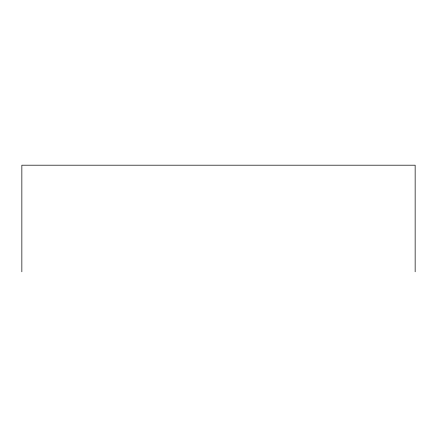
<?xml version="1.0" encoding="UTF-8"?>
<svg xmlns="http://www.w3.org/2000/svg" width="437" height="437" viewBox="0 0 437 437"><rect width="100%" height="100%" fill="white"/><g stroke="black" fill="none" stroke-linecap="round" stroke-linejoin="round"><path stroke-width="0.66" d="M415.15 271.803L415.15 165.197L21.85 165.197L21.85 271.803"/></g></svg>
